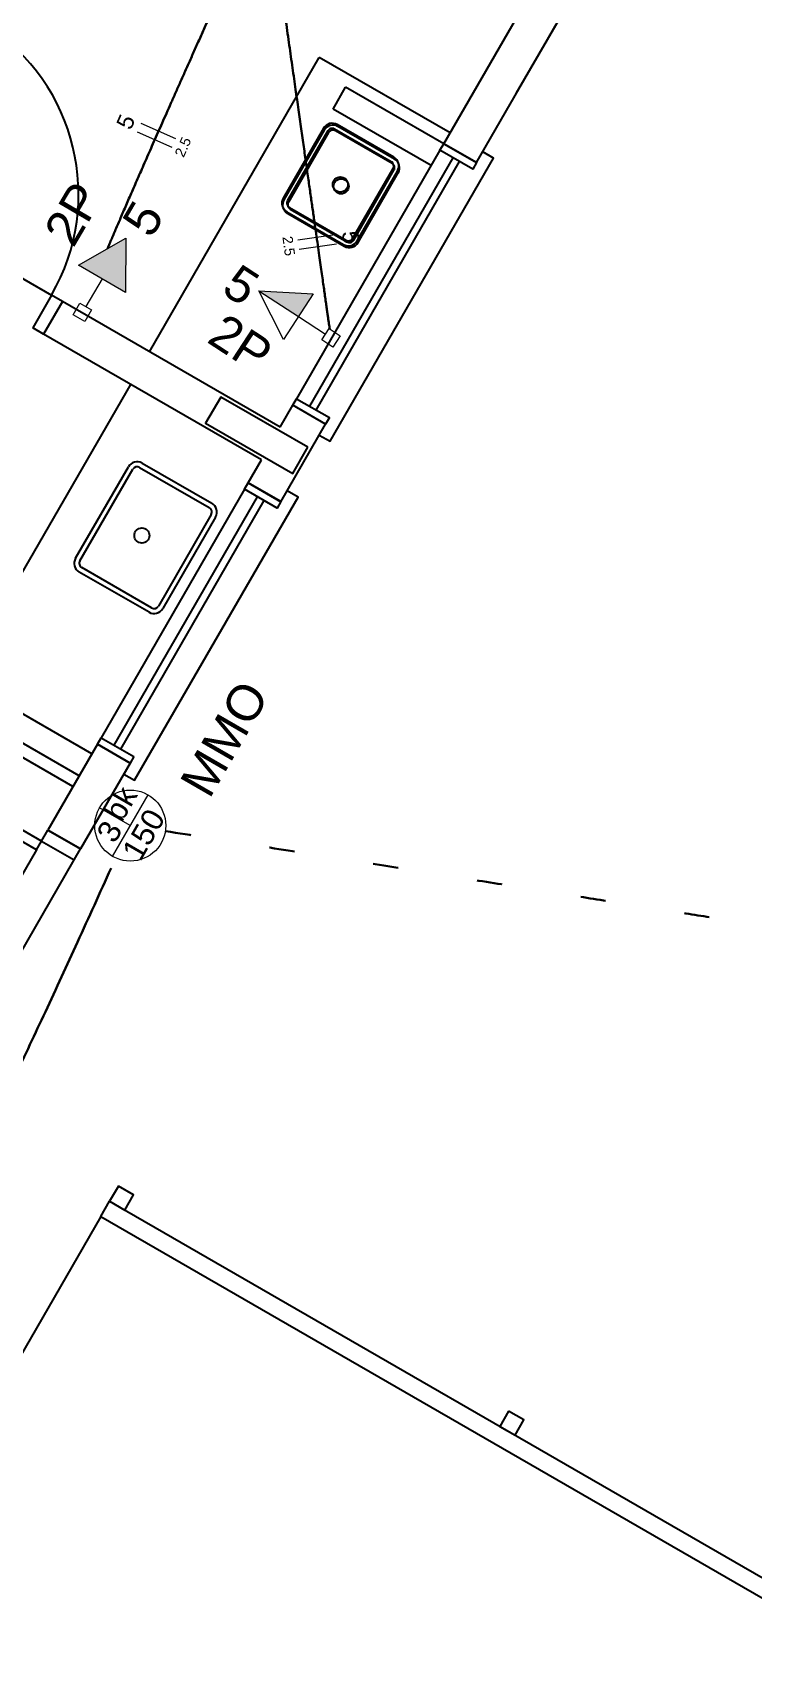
# Model space of a CAD drawing. Extents: x 210 to 779, y 61 to 241.
# Drawn here: x 501.19 to 504.06, y 182.62 to 189.11 of the extents above; entities that cross this region are included whole.
import ezdxf

# ---------------------------------------------------------------- set-up
doc = ezdxf.new("R2010")
doc.units = 0
doc.header["$LTSCALE"] = 2
doc.linetypes.add('DOT2', pattern=[3.175, 0, -3.175])
doc.layers.get('0').update_dxf_attribs({"linetype": 'CONTINUOUS'})
for name, color, linetype in [('A-PISOS-NIVEL', 1, 'CONTINUOUS'), ('A-SOLEIRA', 1, 'CONTINUOUS'), ('ARQ-ALV-CORTE', 5, 'CONTINUOUS'), ('ARQ-BNC-VISTA', 1, 'CONTINUOUS'), ('ARQ-ESQ-VISTA1', 2, 'CONTINUOUS')]:
    doc.layers.add(name, color=color, linetype=linetype)
for name, color, linetype, lineweight in [('EL-Condutos', 4, 'CONTINUOUS', 30), ('EL-Fios', 9, 'CONTINUOUS', 20), ('EL-Textos fios', 7, 'CONTINUOUS', 20), ('EL-Textos pontos', 5, 'CONTINUOUS', 20), ('P-SIMBOL', 5, 'CONTINUOUS', 20)]:
    doc.layers.add(name, color=color, linetype=linetype, lineweight=lineweight)
doc.styles.add('Arial', font='arial.ttf')

msp = doc.modelspace()

# ---------------------------------------------------------------- hatches: boundary and pattern name
at = {"layer": 'P-SIMBOL', "linetype": 'Continuous'}
for points in [[(501.5638, 188.0787), (501.5654, 188.2952), (501.3771, 188.1882)], [(502.2512, 187.9831), (502.0942, 188.0855), (502.3104, 188.0737)]]:
    msp.add_hatch(color=256, dxfattribs=at).paths.add_polyline_path(points)

# ---------------------------------------------------------------- linework, layer by layer
at = {"color": 251}
for p, q in [((501.4656, 184.4053), (501.5006, 184.4659)), ((501.5006, 184.4659), (504.664, 182.6412)), ((501.4656, 184.4053), (504.6897, 182.5456))]:
    msp.add_line(p, q, dxfattribs=at)
at = {"layer": 'A-PISOS-NIVEL', "color": 251}
msp.add_line((501.4656, 184.4053), (500.3291, 182.435), dxfattribs=at)
for points in [[(501.5355, 184.5265), (501.5006, 184.4659), (501.5612, 184.4309), (501.5962, 184.4916), (501.5355, 184.5265)], [(503.0869, 183.6317), (503.052, 183.571), (503.1126, 183.536), (503.1476, 183.5967), (503.0869, 183.6317)]]:
    msp.add_lwpolyline(points, dxfattribs=at)
at = {"layer": 'A-SOLEIRA', "color": 251}
msp.add_line((500.6115, 188.4483), (501.2698, 188.0686), dxfattribs=at)
at = {"layer": 'ARQ-ALV-CORTE', "color": 251}
for p, q in [((502.8291, 188.6703), (503.2786, 189.4496)), ((502.959, 188.5954), (503.4085, 189.3747)), ((503.1187, 188.8723), (503.3311, 189.2404)), ((502.8539, 188.7134), (502.3341, 189.0131)), ((502.3891, 188.8083), (502.4391, 188.8949)), ((502.8289, 188.67), (502.4391, 188.8949)), ((502.7789, 188.5834), (502.3891, 188.8083)), ((502.959, 188.5954), (502.8291, 188.6703)), ((502.959, 188.5954), (502.8291, 188.6703))]:
    msp.add_line(p, q, dxfattribs=at)
for points in [[(502.2053, 188.4), (502.4305, 188.27, 0.414214), (502.4851, 188.2846), (502.6451, 188.5617, 0.414214), (502.6305, 188.6164), (502.4053, 188.7464, 0.414214), (502.3507, 188.7317), (502.1907, 188.4546, 0.414214)], [(502.2086, 188.3929), (502.4338, 188.263, 0.414214), (502.4885, 188.2776), (502.6483, 188.5548, 0.414214), (502.6337, 188.6095), (502.4085, 188.7394, 0.414214), (502.3538, 188.7247), (502.1939, 188.4475, 0.414214)], [(502.2153, 188.4173), (502.4405, 188.2873, 0.414214), (502.4678, 188.2946), (502.6278, 188.5717, 0.414214), (502.6205, 188.599), (502.3953, 188.729, 0.414214), (502.368, 188.7217), (502.208, 188.4446, 0.414214)], [(502.2186, 188.4102), (502.4438, 188.2803, 0.414214), (502.4711, 188.2876), (502.631, 188.5648, 0.414214), (502.6237, 188.5922), (502.3985, 188.7221, 0.414214), (502.3712, 188.7147), (502.2113, 188.4375, 0.414214)]]:
    msp.add_lwpolyline(points, format="xyb", close=True, dxfattribs=at)
msp.add_lwpolyline([(502.959, 188.5954), (502.944, 188.5694), (502.8141, 188.6443), (502.8291, 188.6703)], close=True, dxfattribs=at)
for centre in [(502.4179, 188.5082), (502.4211, 188.5012)]:
    msp.add_circle(centre, 0.03, dxfattribs=at)
at = {"layer": 'ARQ-BNC-VISTA', "color": 251}
for p, q in [((501.6596, 187.8437), (502.3341, 189.0131)), ((500.8352, 186.4145), (501.5847, 187.7138))]:
    msp.add_line(p, q, dxfattribs=at)
at = {"layer": 'ARQ-ESQ-VISTA1', "color": 251}
for p, q in [((502.8141, 188.6443), (502.2443, 187.6566)), ((502.2963, 187.6266), (502.866, 188.6144)), ((502.3223, 187.6116), (502.892, 188.5994)), ((501.2698, 188.0686), (501.1949, 187.9387)), ((501.3131, 188.0436), (501.2382, 187.9137)), ((501.3131, 188.0436), (501.2382, 187.9137)), ((501.3131, 188.0436), (501.2698, 188.0686)), ((502.1793, 187.5439), (501.3131, 188.0436)), ((501.2382, 187.9137), (501.1949, 187.9387)), ((502.1044, 187.414), (501.2382, 187.9137)), ((502.1793, 187.5439), (502.2293, 187.6306)), ((502.1793, 187.5439), (502.2293, 187.6306)), ((502.3592, 187.5556), (502.2293, 187.6306)), ((502.3592, 187.5556), (502.2293, 187.6306)), ((502.1814, 187.2473), (502.3592, 187.5556)), ((501.3654, 187.0223), (501.5753, 187.3861)), ((501.6199, 187.3835), (501.8971, 187.2236)), ((501.6299, 187.4008), (501.9071, 187.2409)), ((502.0514, 187.3222), (502.1044, 187.414)), ((501.3828, 187.0123), (501.5926, 187.3761)), ((502.1814, 187.2473), (502.0514, 187.3222)), ((502.1814, 187.2473), (502.0514, 187.3222)), ((502.0514, 187.3222), (502.1814, 187.2473)), ((502.1815, 187.2476), (502.0516, 187.3225)), ((502.0366, 187.2965), (501.4668, 186.3087)), ((501.5188, 186.2788), (502.0886, 187.2665)), ((501.5448, 186.2638), (502.1146, 187.2516)), ((501.9045, 187.1963), (501.6946, 186.8324)), ((501.9218, 187.1863), (501.7119, 186.8225)), ((501.6573, 186.8078), (501.3801, 186.9677)), ((501.6673, 186.8251), (501.3901, 186.985)), ((501.3549, 186.1147), (500.8352, 186.4145)), ((501.4299, 186.2446), (501.0401, 186.4695)), ((501.3799, 186.158), (500.9901, 186.3828)), ((501.23, 185.8981), (500.537, 186.2978)), ((501.4519, 186.2827), (501.255, 185.9414)), ((501.5818, 186.2078), (501.4519, 186.2827)), ((501.5818, 186.2078), (501.4519, 186.2827)), ((501.4519, 186.2827), (501.5818, 186.2078)), ((501.5818, 186.2078), (501.4519, 186.2827)), ((501.21, 185.8635), (500.517, 186.2632)), ((501.5818, 186.2078), (501.3849, 185.8665)), ((501.21, 185.8635), (501.23, 185.8981)), ((501.23, 185.8981), (501.255, 185.9414)), ((501.23, 185.8981), (501.3599, 185.8232)), ((501.255, 185.9414), (501.3849, 185.8665)), ((501.3849, 185.8665), (501.255, 185.9414)), ((501.21, 185.8635), (500.8303, 185.2051)), ((501.3599, 185.8232), (501.3849, 185.8665)), ((500.9602, 185.1302), (501.3599, 185.8232))]:
    msp.add_line(p, q, dxfattribs=at)
for points in [[(502.3343, 187.5123), (502.3776, 187.4873), (503.0273, 188.6137), (502.984, 188.6387)], [(501.5568, 186.1645), (501.6001, 186.1395), (502.2498, 187.2659), (502.2065, 187.2909)]]:
    msp.add_lwpolyline(points, dxfattribs=at)
for points in [[(502.2888, 187.4635), (501.9423, 187.6634), (501.8823, 187.5594), (502.2288, 187.3596)], [(502.3742, 187.5816), (502.3592, 187.5556), (502.2293, 187.6306), (502.2443, 187.6566)], [(502.1815, 187.2476), (502.1666, 187.2216), (502.0366, 187.2965), (502.0516, 187.3225)], [(501.5968, 186.2338), (501.5818, 186.2078), (501.4519, 186.2827), (501.4668, 186.3087)]]:
    msp.add_lwpolyline(points, close=True, dxfattribs=at)
msp.add_circle((501.6291, 187.1127), 0.03, dxfattribs=at)
for centre, radius, start, end in [((500.5773, 188.4692), 0.8, 329.95113, 57.15681), ((501.6099, 187.3661), 0.04, 60.0228, 150.0228), ((501.6099, 187.3661), 0.02, 60.0228, 150.0228), ((501.8871, 187.2063), 0.02, 330.0228, 60.0228), ((501.8871, 187.2063), 0.04, 330.0228, 60.0228), ((501.4001, 187.0023), 0.04, 150.0228, 240.0228), ((501.4001, 187.0023), 0.02, 150.0228, 240.0228), ((501.6773, 186.8424), 0.04, 240.0228, 330.0228), ((501.6773, 186.8424), 0.02, 240.0228, 330.0228)]:
    msp.add_arc(centre, radius, start, end, dxfattribs=at)
at = {"layer": 'EL-Condutos', "linetype": 'Continuous'}
for points in [[(502.1567, 189.4719), (502.1724, 189.3615), (502.1873, 189.2565), (502.2016, 189.1566), (502.2151, 189.0617), (502.2279, 188.9717), (502.24, 188.8865), (502.2515, 188.8059), (502.2623, 188.7298), (502.2725, 188.6581), (502.2821, 188.5907), (502.2911, 188.5273), (502.2996, 188.468), (502.3075, 188.4125), (502.3148, 188.3607), (502.3217, 188.3126), (502.3281, 188.2679), (502.3339, 188.2265), (502.3394, 188.1884), (502.3444, 188.1533), (502.3489, 188.1212), (502.3531, 188.0919), (502.3569, 188.0653), (502.3603, 188.0412), (502.3634, 188.0196), (502.3661, 188.0003), (502.3686, 187.9832), (502.3707, 187.9681), (502.3726, 187.9549), (502.3742, 187.9435), (502.3756, 187.9337)], [(501.9576, 189.3084), (501.9332, 189.2541), (501.9095, 189.2013), (501.8865, 189.15), (501.8642, 189.1002), (501.8426, 189.0519), (501.8217, 189.005), (501.8014, 188.9595), (501.7817, 188.9154), (501.7627, 188.8727), (501.7444, 188.8313), (501.7266, 188.7912), (501.7094, 188.7525), (501.6929, 188.7151), (501.6769, 188.6789), (501.6615, 188.6439), (501.6467, 188.6102), (501.6324, 188.5777), (501.6187, 188.5463), (501.6055, 188.5161), (501.5928, 188.4871), (501.5806, 188.4591), (501.569, 188.4323), (501.5578, 188.4065), (501.5471, 188.3817), (501.5369, 188.358), (501.5271, 188.3353), (501.5178, 188.3136), (501.5089, 188.2928), (501.5005, 188.273), (501.4924, 188.254)], [(497.6602, 183.7824), (497.856, 183.6323), (498.0421, 183.4966), (498.2191, 183.3752), (498.3875, 183.2683), (498.5478, 183.1759), (498.7006, 183.098), (498.8464, 183.0348), (498.9858, 182.9864), (499.1192, 182.9527), (499.2473, 182.9339), (499.3705, 182.93), (499.4894, 182.9412), (499.6045, 182.9674), (499.7165, 183.0088), (499.8257, 183.0654), (499.9328, 183.1373), (500.0382, 183.2245), (500.1426, 183.3273), (500.2464, 183.4455), (500.3503, 183.5793), (500.4546, 183.7287), (500.5601, 183.8939), (500.6671, 184.0749), (500.7763, 184.2718), (500.8882, 184.4846), (501.0032, 184.7134), (501.1221, 184.9583), (501.2452, 185.2193), (501.3732, 185.4966), (501.5065, 185.7902)]]:
    msp.add_spline(points, degree=3, dxfattribs=at)
at = {"layer": 'EL-Condutos', "linetype": 'DOT2', "ltscale": 0.05}
msp.add_spline([(501.7242, 185.9373), (502.0296, 185.889), (502.3181, 185.8434), (502.5905, 185.8003), (502.8474, 185.7596), (503.0893, 185.7212), (503.3171, 185.6851), (503.5314, 185.6512), (503.7328, 185.6193), (503.9221, 185.5895), (504.0998, 185.5616), (504.2666, 185.5355), (504.4233, 185.5112), (504.5704, 185.4885), (504.7087, 185.4675), (504.8388, 185.4479), (504.9614, 185.4298), (505.0772, 185.4131), (505.1867, 185.3975), (505.2908, 185.3832), (505.39, 185.37), (505.485, 185.3577), (505.5765, 185.3464), (505.6651, 185.336), (505.7516, 185.3263), (505.8366, 185.3173), (505.9207, 185.3089), (506.0046, 185.3009), (506.0891, 185.2935), (506.1747, 185.2863), (506.2621, 185.2795)], degree=3, dxfattribs=at)
at = {"layer": 'EL-Fios'}
for p, q in [((501.764, 188.6904), (501.6267, 188.7509)), ((501.7488, 188.6561), (501.6116, 188.7166)), ((502.2495, 188.2879), (502.398, 188.3091)), ((502.2547, 188.2508), (502.4032, 188.2719))]:
    msp.add_line(p, q, dxfattribs=at)
at = {"layer": 'P-SIMBOL'}
for p, q in [((501.3771, 188.1882), (501.5654, 188.2952)), ((501.5654, 188.2952), (501.5638, 188.0787)), ((501.5638, 188.0787), (501.3771, 188.1882)), ((501.4705, 188.1335), (501.4057, 188.0231)), ((501.356, 187.9907), (501.3828, 188.0365)), ((501.3828, 188.0365), (501.4286, 188.0096)), ((502.0942, 188.0855), (502.2512, 187.9831)), ((502.1921, 187.8924), (502.0942, 188.0855)), ((502.0942, 188.0855), (502.3104, 188.0737)), ((502.3104, 188.0737), (502.1921, 187.8924)), ((501.4017, 187.9639), (501.356, 187.9907)), ((501.4286, 188.0096), (501.4017, 187.9639)), ((502.2512, 187.9831), (502.3584, 187.9131)), ((502.3439, 187.8909), (502.3729, 187.9353)), ((502.3729, 187.9353), (502.4173, 187.9063)), ((502.4173, 187.9063), (502.3884, 187.8619)), ((502.3884, 187.8619), (502.3439, 187.8909)), ((501.5828, 185.9596), (501.4604, 186.0302)), ((501.5122, 185.8372), (501.6534, 186.0819))]:
    msp.add_line(p, q, dxfattribs=at)
msp.add_circle((501.5828, 185.9596), 0.1412, dxfattribs=at)

# ---------------------------------------------------------------- texts
at = {"layer": 'EL-Textos fios', "attachment_point": 8, "line_spacing_factor": 0.798, "style": 'Arial'}
for s, insert, char_height, width, rotation in [('5', (501.5954, 188.7442), 0.0653, 0.078366, 66.211), ('2.5', (501.8113, 188.6489), 0.04059, 0.146142, 66.211), ('2.5', (502.1923, 188.2608), 0.04059, 0.146142, 278.10225), ('5', (502.4264, 188.294), 0.0653, 0.078366, 278.10225)]:
    msp.add_mtext(s, dxfattribs=dict(at, insert=insert, char_height=char_height, width=width, rotation=rotation))
at = {"layer": 'EL-Textos pontos', "attachment_point": 8, "line_spacing_factor": 0.798, "style": 'Arial'}
for s, insert, char_height, width, rotation in [('2P', (501.4169, 188.3565), 0.1412, 0.33888, 59.59907), ('5', (501.6957, 188.3361), 0.1412, 0.16944, 59.59907), ('5', (501.9847, 188.0484), 0.1412, 0.16944, 326.87158), ('2P', (501.9834, 187.8183), 0.1412, 0.33888, 326.87158), ('MMO', (502.0196, 186.2695), 0.1412, 0.50832, 60.00014), ('bk', (501.5829, 186.0245), 0.08825, 0.2118, 60.00014), ('150', (501.6749, 185.9015), 0.08825, 0.3177, 60.00014), ('3', (501.5389, 185.9135), 0.0882, 0.1059, 60.00014)]:
    msp.add_mtext(s, dxfattribs=dict(at, insert=insert, char_height=char_height, width=width, rotation=rotation))

doc.saveas('drawing.dxf')
